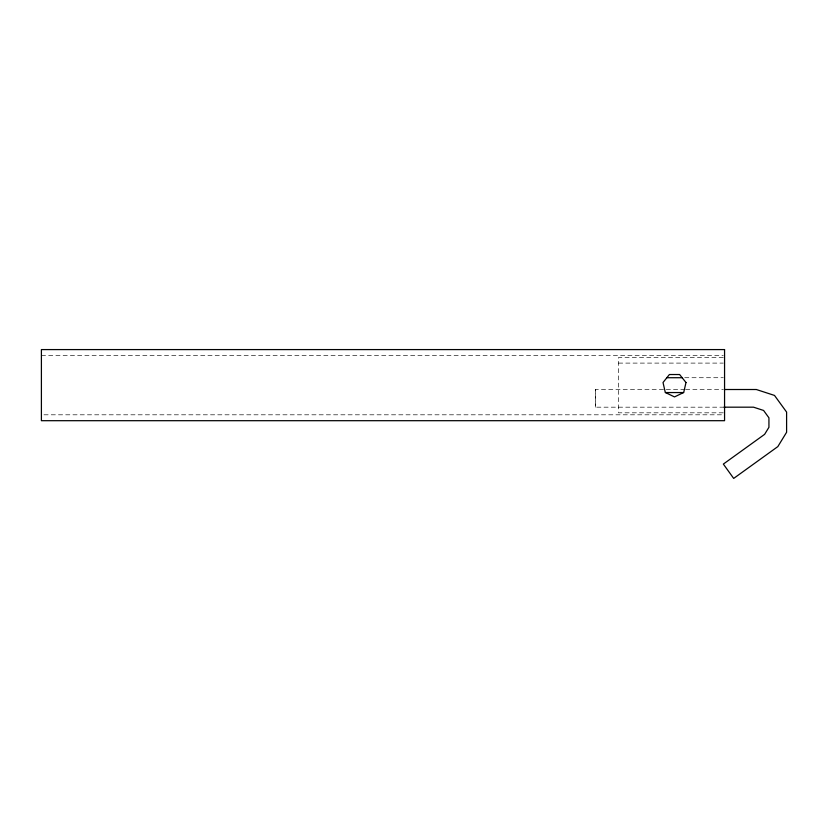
<?xml version="1.0" encoding="UTF-8"?>
<svg xmlns="http://www.w3.org/2000/svg" width="828" height="828" viewBox="0 0 828 828"><rect width="100%" height="100%" fill="white"/><g stroke="black" fill="none" stroke-linecap="round" stroke-linejoin="round"><path stroke-width="0.62" stroke-dasharray="4.14 3.1" d="M723.982 407.179L595.529 407.179L595.529 389.512L664.987 389.512M41.4 355.471L723.268 355.471M723.268 357.458L618.557 357.458L618.557 412.82L723.268 412.82M618.557 363.099L723.268 363.099M684.735 377.723L723.279 377.723M666.281 389.512L684.29 389.512M685.574 389.512L722.875 389.512M43.987 414.807L723.268 414.807M595.529 389.512L595.529 407.179"/><path stroke-width="1.24" d="M666.85 377.723L682.168 377.723M724.169 389.512L756.326 389.512L774.501 395.432L786.6 412.075L786.6 432.278L777.834 446.602L733.68 478.418L723.351 464.084L764.617 434.348L768.933 427.3L768.933 417.819L763.582 410.45L753.521 407.179L723.982 407.179M665.443 392.555L683.566 392.555M685.988 382.515L683.711 392.482L674.51 396.922L665.298 392.482L663.021 382.515L669.397 374.525L679.612 374.525L685.988 382.515M724.562 349.582L41.4 349.582L41.4 420.696L724.562 420.696L724.562 349.582"/></g></svg>
